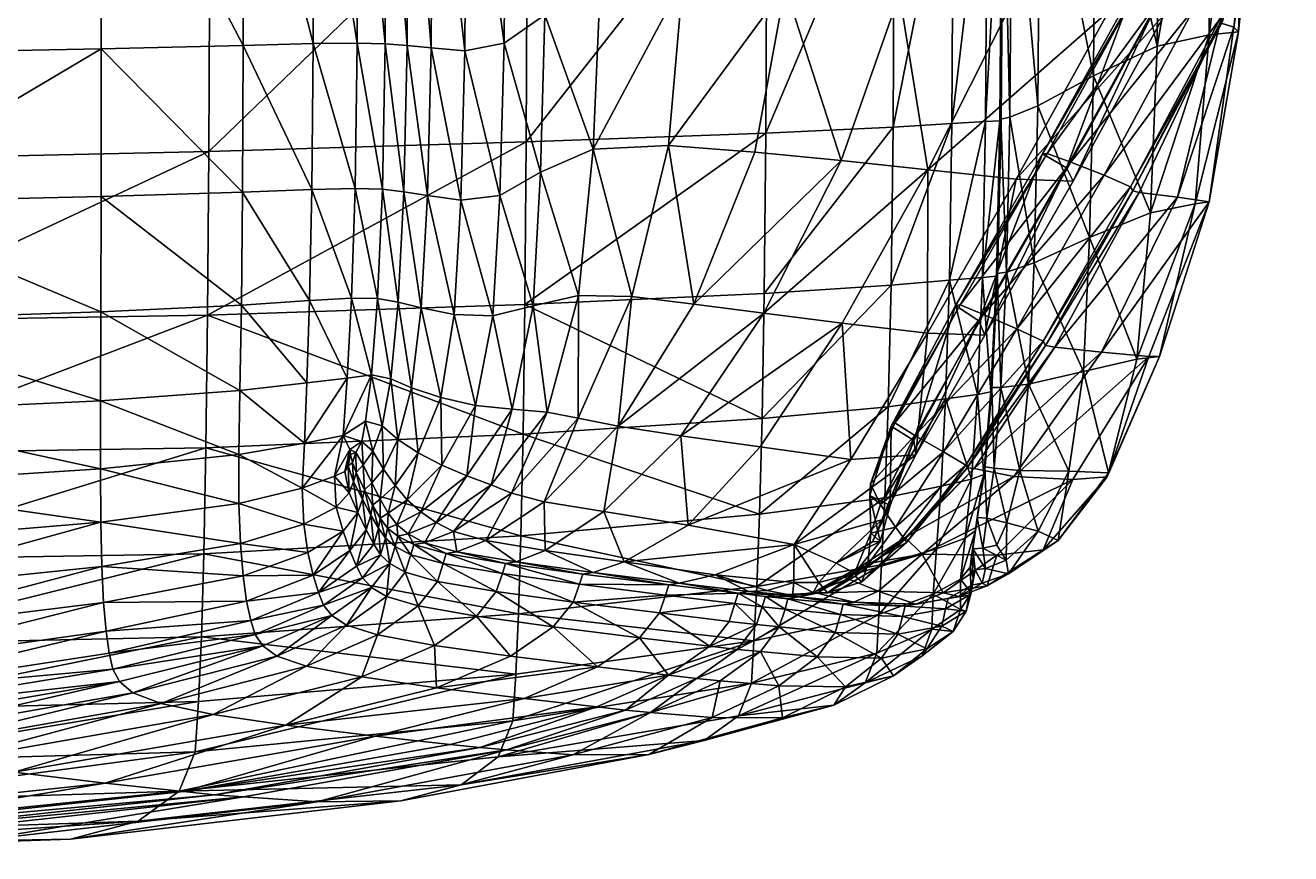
# Model space of a CAD drawing. Header units: centimetres. Extents: x -422 to 422, y -348 to 348.
# Drawn here: x 372.41 to 421.11, y -330 to -298.13 of the extents above; entities that cross this region are included whole.
import ezdxf

# ---------------------------------------------------------------- set-up
doc = ezdxf.new("R2010")
doc.units = ezdxf.units.CM
doc.layers.add('fabric', color=7, linetype='Continuous', true_color=0x911cb1)

msp = doc.modelspace()

# ---------------------------------------------------------------- meshes
at = {"layer": 'fabric', "color": 194, "true_color": 0x551cb1}
mesh = msp.add_polyface(dxfattribs=at)
corners = [(419.642, -265.718, 80.009), (419.504, -286.798, 80.025), (420.267, -286.653, 39.152), (420.717, -265.664, 39.151), (420.691, -286.529, 4.714), (418.1, -265.773, 113.776), (418.062, -286.908, 113.787), (416.099, -266.203, 137.483), (416.057, -287.357, 137.477), (417.973, -298.499, 113.761), (419.102, -298.384, 80.017), (415.969, -298.934, 137.416), (418.924, -298.202, 39.132), (418.4, -298.038, 4.673), (414.109, -297.579, -82.998), (416.844, -286.194, -82.953), (418.997, -286.27, -34.467), (416.282, -297.67, -34.512), (410.391, -297.248, -144.418), (412.797, -285.955, -144.38), (411.509, -268.572, 151.308), (411.464, -289.69, 151.264), (413.605, -288.522, 148.134), (413.649, -267.381, 148.16), (413.519, -300.077, 148.039), (411.38, -301.222, 151.143), (410.39, -290.146, 152.374), (421.113, -286.483, -9.746), (418.49, -297.978, -9.792), (418.414, -297.854, -13.345), (421.049, -286.4, -13.299), (418.639, -286.011, -16.793), (415.979, -297.271, -16.834), (417.612, -285.725, -15.253), (415.005, -296.838, -15.291), (415.165, -296.827, -15.213), (417.759, -285.717, -15.171), (418.689, -285.894, -15.457), (416.084, -297.095, -15.503), (417.39, -297.498, -15.064), (420.013, -286.163, -15.018)]
mesh.append_faces([[corners[k] for k in face] for face in [(0, 1, 2), (3, 2, 4), (5, 6, 1), (7, 8, 6), (9, 10, 1), (1, 6, 9), (6, 8, 11), (12, 13, 4), (4, 2, 12), (10, 12, 2), (2, 1, 10), (14, 15, 16), (16, 17, 14), (15, 14, 18), (18, 19, 15), (20, 21, 22), (23, 22, 8), (24, 22, 21), (11, 8, 22), (25, 21, 26), (27, 28, 29), (29, 30, 27), (28, 27, 4), (4, 13, 28), (31, 32, 17), (17, 16, 31), (32, 31, 33), (33, 34, 32), (35, 36, 37), (37, 38, 35), (36, 35, 34), (34, 33, 36), (39, 40, 30), (30, 29, 39), (40, 39, 38), (38, 37, 40)]], dxfattribs={"vtx2": -1, "color": 194})
mesh = msp.add_polyface(dxfattribs=at)
corners = [(391.773, -270.522, 161.719), (391.733, -291.143, 161.598), (400.961, -290.783, 159.769), (401, -269.985, 159.875), (405.869, -290.541, 158.308), (405.91, -269.618, 158.4), (408.136, -290.394, 156.907), (408.179, -269.387, 156.987), (409.438, -290.317, 155.262), (409.483, -269.258, 155.328), (410.001, -290.283, 153.809), (405.816, -302.046, 158.113), (400.914, -302.277, 159.55), (409.365, -301.834, 155.109), (409.921, -301.802, 153.672), (408.073, -301.905, 156.734), (391.69, -302.617, 161.345), (392.502, -266.794, -286.817), (392.484, -286.739, -286.831), (390.91, -287.872, -289.797), (397.796, -285.349, -269.182), (397.71, -296.423, -269.189), (394.532, -296.654, -280.738), (394.614, -285.624, -280.732), (402.069, -285.515, -244.967), (401.649, -296.646, -244.979), (392.406, -297.729, -286.836), (390.836, -298.822, -289.798), (406.057, -296.929, -200.9), (407.471, -285.722, -200.875), (410.391, -297.248, -144.418), (412.797, -285.955, -144.38), (410.047, -269.195, 153.865), (410.053, -290.261, 152.985), (410.099, -269.164, 153.037), (410.035, -290.225, 152.577), (409.97, -301.777, 152.853), (409.953, -301.738, 152.446), (410.435, -269.04, 152.425), (410.39, -290.146, 152.374), (411.464, -289.69, 151.264), (410.081, -269.125, 152.629), (410.307, -301.664, 152.244), (411.38, -301.222, 151.143)]
mesh.append_faces([[corners[k] for k in face] for face in [(0, 1, 2), (3, 2, 4), (5, 4, 6), (7, 6, 8), (9, 8, 10), (6, 4, 11), (4, 2, 12), (13, 14, 10), (10, 8, 13), (15, 13, 8), (8, 6, 15), (2, 1, 16), (17, 18, 19), (20, 21, 22), (22, 23, 20), (21, 20, 24), (24, 25, 21), (26, 27, 19), (19, 18, 26), (22, 26, 18), (18, 23, 22), (28, 25, 24), (24, 29, 28), (30, 28, 29), (29, 31, 30), (32, 10, 33), (34, 33, 35), (36, 33, 10), (10, 14, 36), (33, 36, 37), (37, 35, 33), (38, 39, 40), (41, 35, 39), (39, 42, 43), (42, 39, 35), (35, 37, 42)]], dxfattribs={"vtx2": -1, "color": 194})
mesh = msp.add_polyface(dxfattribs=at)
corners = [(386.293, -268.398, -295.154), (386.296, -288.077, -295.165), (385.204, -288.079, -295.712), (385.195, -268.461, -295.701), (383.497, -288.124, -296.136), (383.482, -268.581, -296.127), (380.791, -288.226, -296.471), (379.559, -271.325, 163.264), (379.517, -291.616, 163.13), (391.733, -291.143, 161.598), (379.473, -302.983, 162.85), (391.69, -302.617, 161.345), (385.177, -298.812, -295.678), (386.256, -298.837, -295.138), (386.152, -304.438, -295.063), (385.101, -304.409, -295.591), (383.485, -298.832, -296.098), (383.438, -304.449, -296.001), (380.793, -298.905, -296.428), (380.773, -304.554, -296.321), (387.16, -268.363, -294.454), (387.158, -288.101, -294.467), (388.097, -268.35, -293.436), (388.09, -288.145, -293.449), (389.403, -268.355, -291.934), (389.393, -288.205, -291.948), (390.924, -267.972, -289.782), (390.91, -287.872, -289.797), (389.325, -299.106, -291.943), (390.836, -298.822, -289.798), (390.675, -304.681, -289.789), (388.029, -298.994, -293.437), (389.173, -304.856, -291.92), (387.106, -298.901, -294.446), (387.889, -304.683, -293.397), (386.982, -304.536, -294.388), (392.239, -303.783, -286.834)]
mesh.append_faces([[corners[k] for k in face] for face in [(0, 1, 2), (3, 2, 4), (5, 4, 6), (7, 8, 9), (10, 11, 9), (9, 8, 10), (12, 13, 14), (14, 15, 12), (16, 12, 15), (15, 17, 16), (12, 16, 4), (4, 2, 12), (13, 12, 2), (2, 1, 13), (18, 16, 17), (17, 19, 18), (16, 18, 6), (6, 4, 16), (20, 21, 1), (22, 23, 21), (24, 25, 23), (26, 27, 25), (28, 29, 30), (31, 28, 32), (28, 31, 23), (23, 25, 28), (29, 28, 25), (25, 27, 29), (33, 31, 34), (13, 33, 35), (35, 14, 13), (33, 13, 1), (1, 21, 33), (31, 33, 21), (21, 23, 31), (36, 30, 29)]], dxfattribs={"vtx2": -1, "color": 194})
mesh = msp.add_polyface(dxfattribs=at)
corners = [(353.23, -273.615, 163.422), (353.181, -292.69, 163.288), (365.641, -292.195, 163.703), (365.686, -272.493, 163.841), (379.517, -291.616, 163.13), (380.773, -268.793, -296.463), (380.791, -288.226, -296.471), (375.32, -288.403, -296.748), (375.298, -269.127, -296.741), (365.314, -288.67, -296.997), (365.292, -269.616, -296.994), (351.89, -289.063, -297.198), (365.473, -314.606, 162.048), (379.358, -314.392, 161.526), (379.422, -309.288, 162.343), (365.541, -309.518, 162.891), (353.075, -309.526, 162.503), (353.005, -314.488, 161.687), (365.595, -303.292, 163.414), (353.132, -303.46, 163.009), (379.473, -302.983, 162.85), (380.725, -308.898, -296.136), (375.321, -309.16, -296.376), (375.333, -304.722, -296.58), (380.773, -304.554, -296.321), (380.671, -312.181, -295.859), (375.306, -312.576, -296.076), (351.924, -305.181, -296.988), (365.344, -304.951, -296.807), (365.352, -309.485, -296.579), (365.36, -313.044, -296.25), (351.94, -309.767, -296.74), (365.331, -299.23, -296.941), (375.332, -299.035, -296.699), (351.908, -299.471, -297.135), (380.793, -298.905, -296.428)]
mesh.append_faces([[corners[k] for k in face] for face in [(0, 1, 2), (3, 2, 4), (5, 6, 7), (8, 7, 9), (10, 9, 11), (12, 13, 14), (14, 15, 12), (15, 16, 17), (18, 19, 16), (16, 15, 18), (20, 18, 15), (15, 14, 20), (18, 20, 4), (4, 2, 18), (19, 18, 2), (2, 1, 19), (21, 22, 23), (23, 24, 21), (22, 21, 25), (25, 26, 22), (27, 28, 29), (22, 29, 28), (28, 23, 22), (29, 22, 26), (26, 30, 29), (31, 29, 30), (32, 9, 7), (7, 33, 32), (28, 32, 33), (33, 23, 28), (32, 28, 27), (9, 32, 34), (33, 35, 24), (24, 23, 33), (35, 33, 7), (7, 6, 35)]], dxfattribs={"vtx2": -1, "color": 194})
mesh = msp.add_polyface(dxfattribs=at)
corners = [(417.973, -298.499, 113.761), (415.969, -298.934, 137.416), (415.718, -305.339, 137.284), (417.439, -305.001, 113.691), (419.102, -298.384, 80.017), (417.973, -304.924, 79.985), (418.062, -286.908, 113.787), (418.924, -298.202, 39.132), (416.756, -304.741, 39.086), (418.4, -298.038, 4.673), (415.28, -304.563, 4.597), (410.541, -304.054, -83.073), (414.109, -297.579, -82.998), (416.282, -297.67, -34.512), (412.735, -304.132, -34.593), (411.464, -289.69, 151.264), (411.38, -301.222, 151.143), (413.519, -300.077, 148.039), (413.371, -306.3, 147.846), (411.241, -307.269, 150.906), (413.605, -288.522, 148.134), (418.49, -297.978, -9.792), (415.038, -304.498, -9.877), (414.949, -304.343, -13.428), (418.414, -297.854, -13.345), (415.979, -297.271, -16.834), (412.485, -303.616, -16.913), (415.005, -296.838, -15.291), (411.561, -303.07, -15.368), (409.11, -309.497, -17.046), (411.733, -303.056, -15.293), (415.165, -296.827, -15.213), (416.084, -297.095, -15.503), (412.644, -303.392, -15.588), (413.934, -303.898, -15.149), (417.39, -297.498, -15.064), (409.29, -309.255, -15.722)]
mesh.append_faces([[corners[k] for k in face] for face in [(0, 1, 2), (2, 3, 0), (4, 0, 3), (3, 5, 4), (1, 0, 6), (7, 4, 5), (5, 8, 7), (9, 7, 8), (8, 10, 9), (11, 12, 13), (13, 14, 11), (15, 16, 17), (18, 17, 16), (16, 19, 18), (17, 18, 2), (2, 1, 17), (20, 17, 1), (21, 22, 23), (23, 24, 21), (22, 21, 9), (9, 10, 22), (25, 26, 14), (14, 13, 25), (26, 25, 27), (27, 28, 26), (29, 26, 28), (30, 31, 32), (32, 33, 30), (31, 30, 28), (28, 27, 31), (34, 35, 24), (24, 23, 34), (35, 34, 33), (33, 32, 35), (36, 33, 34)]], dxfattribs={"vtx2": -1, "color": 194})
mesh = msp.add_polyface(dxfattribs=at)
corners = [(405.816, -302.046, 158.113), (400.914, -302.277, 159.55), (400.853, -308.443, 159.151), (408.073, -301.905, 156.734), (405.738, -308.133, 157.758), (408.136, -290.394, 156.907), (405.869, -290.541, 158.308), (409.365, -301.834, 155.109), (407.975, -307.934, 156.415), (409.921, -301.802, 153.672), (409.245, -307.831, 154.827), (391.69, -302.617, 161.345), (391.637, -308.878, 160.888), (400.961, -290.783, 159.769), (397.71, -296.423, -269.189), (397.164, -302.751, -269.193), (394.268, -302.896, -280.741), (394.532, -296.654, -280.738), (401.649, -296.646, -244.979), (400.491, -303.009, -244.991), (392.406, -297.729, -286.836), (392.239, -303.783, -286.834), (390.836, -298.822, -289.798), (393.699, -308.529, -280.742), (395.758, -308.57, -269.197), (398.137, -308.858, -245.007), (406.057, -296.929, -200.9), (410.391, -297.248, -144.418), (407.15, -303.686, -144.479), (403.81, -303.329, -200.935), (414.109, -297.579, -82.998), (410.541, -304.054, -83.073), (400.84, -309.205, -200.989), (409.831, -307.728, 152.608), (409.97, -301.777, 152.853), (409.815, -307.679, 152.201), (409.953, -301.738, 152.446), (410.307, -301.664, 152.244), (410.171, -307.627, 151.996), (411.241, -307.269, 150.906), (411.38, -301.222, 151.143), (408.385, -308.89, -15.425), (411.733, -303.056, -15.293), (412.644, -303.392, -15.588), (408.208, -308.905, -15.498), (411.561, -303.07, -15.368)]
mesh.append_faces([[corners[k] for k in face] for face in [(0, 1, 2), (3, 0, 4), (0, 3, 5), (1, 0, 6), (7, 3, 8), (9, 7, 10), (1, 11, 12), (11, 1, 13), (14, 15, 16), (16, 17, 14), (15, 14, 18), (18, 19, 15), (20, 17, 16), (16, 21, 20), (22, 20, 21), (21, 16, 23), (16, 15, 24), (15, 19, 25), (26, 27, 28), (28, 29, 26), (18, 26, 29), (29, 19, 18), (30, 31, 28), (28, 27, 30), (32, 29, 28), (25, 19, 29), (33, 34, 9), (34, 33, 35), (35, 36, 34), (37, 38, 39), (39, 40, 37), (38, 37, 36), (36, 35, 38), (41, 42, 43), (44, 45, 42)]], dxfattribs={"vtx2": -1, "color": 194})
mesh = msp.add_polyface(dxfattribs=at)
corners = [(391.567, -313.865, 160.15), (391.637, -308.878, 160.888), (379.422, -309.288, 162.343), (391.69, -302.617, 161.345), (379.473, -302.983, 162.85), (383.345, -308.715, -295.833), (380.725, -308.898, -296.136), (380.773, -304.554, -296.321), (383.438, -304.449, -296.001), (383.238, -311.884, -295.579), (380.671, -312.181, -295.859), (384.96, -308.624, -295.44), (385.101, -304.409, -295.591), (385.967, -308.64, -294.933), (386.152, -304.438, -295.063), (385.739, -311.572, -294.769), (384.794, -311.709, -295.213), (390.675, -304.681, -289.789), (389.173, -304.856, -291.92), (389.325, -299.106, -291.943), (387.889, -304.683, -293.397), (388.029, -298.994, -293.437), (386.982, -304.536, -294.388), (387.106, -298.901, -294.446), (391.954, -308.921, -286.829), (390.399, -309.308, -289.769), (391.145, -312.895, -286.822), (386.763, -308.777, -294.286), (387.644, -308.994, -293.325), (387.272, -312.073, -293.246), (386.474, -311.738, -294.169), (388.909, -309.252, -291.877), (389.742, -312.752, -289.748), (388.406, -312.445, -291.83)]
mesh.append_faces([[corners[k] for k in face] for face in [(0, 1, 2), (3, 4, 2), (2, 1, 3), (5, 6, 7), (7, 8, 5), (6, 5, 9), (9, 10, 6), (11, 5, 8), (8, 12, 11), (13, 11, 12), (12, 14, 13), (11, 13, 15), (15, 16, 11), (5, 11, 16), (16, 9, 5), (17, 18, 19), (18, 20, 21), (20, 22, 23), (24, 25, 17), (25, 24, 26), (27, 13, 14), (14, 22, 27), (28, 27, 22), (22, 20, 28), (27, 28, 29), (29, 30, 27), (13, 27, 30), (30, 15, 13), (31, 28, 20), (20, 18, 31), (25, 31, 18), (18, 17, 25), (31, 25, 32), (28, 31, 33), (33, 29, 28)]], dxfattribs={"vtx2": -1, "color": 194})
mesh = msp.add_polyface(dxfattribs=at)
corners = [(409.06, -312.332, 154.371), (409.245, -307.831, 154.827), (407.975, -307.934, 156.415), (407.827, -312.497, 155.899), (408.831, -315.592, 153.573), (407.654, -315.856, 154.973), (405.625, -312.803, 157.184), (405.738, -308.133, 157.758), (405.496, -316.306, 156.161), (400.853, -308.443, 159.151), (405.816, -302.046, 158.113), (408.073, -301.905, 156.734), (407.128, -309.979, -83.193), (403.844, -309.587, -144.573), (407.15, -303.686, -144.479), (410.541, -304.054, -83.073), (409.336, -310.057, -34.725), (406.683, -314.661, -33.566), (404.18, -314.834, -78.031), (406.601, -314.099, -17.315), (405.702, -316.609, -17.803), (405.373, -317.16, -29.773), (405.731, -313.553, -15.835), (404.916, -316.222, -16.532), (409.11, -309.497, -17.046), (408.208, -308.905, -15.498), (404.939, -315.772, -16.143), (405.87, -313.43, -15.683), (406.643, -313.906, -15.965), (405.324, -316.57, -16.379), (408.385, -308.89, -15.425), (409.29, -309.255, -15.722), (402.004, -318.102, -62.26), (405.904, -317.443, -15.86), (407.746, -314.539, -15.508), (408.609, -315.048, -13.841), (410.571, -309.802, -15.284)]
mesh.append_faces([[corners[k] for k in face] for face in [(0, 1, 2), (2, 3, 0), (4, 0, 3), (3, 5, 4), (6, 3, 2), (2, 7, 6), (3, 6, 8), (8, 5, 3), (9, 7, 10), (7, 2, 11), (12, 13, 14), (14, 15, 12), (12, 16, 17), (17, 18, 12), (13, 12, 18), (19, 20, 21), (21, 17, 19), (20, 19, 22), (22, 23, 20), (24, 19, 17), (17, 16, 24), (19, 24, 25), (25, 22, 19), (26, 27, 28), (28, 29, 26), (26, 23, 22), (22, 27, 26), (27, 30, 31), (31, 28, 27), (30, 27, 22), (22, 25, 30), (32, 18, 17), (33, 34, 35), (29, 28, 34), (36, 34, 28), (28, 31, 36)]], dxfattribs={"vtx2": -1, "color": 194})
mesh = msp.add_polyface(dxfattribs=at)
corners = [(409.574, -312.235, 153.007), (409.785, -307.778, 153.417), (409.245, -307.831, 154.827), (407.975, -307.934, 156.415), (409.365, -301.834, 155.109), (409.921, -301.802, 153.672), (416.756, -304.741, 39.086), (413.831, -310.703, 39.009), (412.029, -310.517, 4.475), (415.28, -304.563, 4.597), (417.973, -304.924, 79.985), (415.651, -310.868, 79.928), (416.064, -310.87, 113.572), (417.439, -305.001, 113.691), (415.188, -310.976, 137.063), (415.718, -305.339, 137.284), (409.336, -310.057, -34.725), (407.128, -309.979, -83.193), (410.541, -304.054, -83.073), (412.735, -304.132, -34.593), (413.139, -311.449, 147.525), (413.371, -306.3, 147.846), (411.241, -307.269, 150.906), (411.027, -311.932, 150.515), (409.615, -312.134, 152.215), (409.831, -307.728, 152.608), (409.604, -312.067, 151.806), (409.815, -307.679, 152.201), (410.171, -307.627, 151.996), (409.962, -312.069, 151.591), (415.038, -304.498, -9.877), (411.673, -310.449, -10.013), (411.581, -310.282, -13.564), (414.949, -304.343, -13.428), (412.485, -303.616, -16.913), (409.11, -309.497, -17.046), (411.561, -303.07, -15.368), (408.208, -308.905, -15.498), (412.644, -303.392, -15.588), (409.29, -309.255, -15.722), (408.385, -308.89, -15.425), (411.733, -303.056, -15.293), (410.571, -309.802, -15.284), (413.934, -303.898, -15.149)]
mesh.append_faces([[corners[k] for k in face] for face in [(0, 1, 2), (3, 2, 4), (2, 1, 5), (6, 7, 8), (8, 9, 6), (7, 6, 10), (10, 11, 7), (12, 11, 10), (10, 13, 12), (14, 12, 13), (13, 15, 14), (16, 17, 18), (18, 19, 16), (20, 21, 22), (22, 23, 20), (21, 20, 14), (14, 15, 21), (24, 25, 1), (26, 27, 25), (5, 1, 25), (28, 29, 23), (23, 22, 28), (29, 28, 27), (27, 26, 29), (30, 31, 32), (32, 33, 30), (31, 30, 9), (9, 8, 31), (34, 35, 16), (16, 19, 34), (36, 37, 35), (38, 39, 40), (41, 40, 37), (42, 43, 33), (33, 32, 42), (43, 42, 39)]], dxfattribs={"vtx2": -1, "color": 194})
mesh = msp.add_polyface(dxfattribs=at)
corners = [(400.668, -316.942, 157.387), (400.768, -313.257, 158.507), (391.567, -313.865, 160.15), (391.637, -308.878, 160.888), (400.853, -308.443, 159.151), (405.625, -312.803, 157.184), (405.738, -308.133, 157.758), (405.496, -316.306, 156.161), (400.914, -302.277, 159.55), (391.126, -316.13, -269.205), (390.334, -315.807, -280.745), (392.497, -313.013, -280.743), (393.682, -313.242, -269.201), (392.376, -316.463, -245.056), (395.221, -313.555, -245.029), (391.145, -312.895, -286.822), (390.675, -304.681, -289.789), (392.239, -303.783, -286.834), (391.954, -308.921, -286.829), (393.699, -308.529, -280.742), (395.758, -308.57, -269.197), (394.268, -302.896, -280.741), (398.137, -308.858, -245.007), (397.164, -302.751, -269.193), (404.18, -314.834, -78.031), (400.694, -314.346, -143.374), (403.844, -309.587, -144.573), (394.678, -316.842, -201.161), (397.633, -313.921, -201.063), (397.923, -317.358, -139.551), (407.15, -303.686, -144.479), (400.84, -309.205, -200.989), (403.81, -303.329, -200.935)]
mesh.append_faces([[corners[k] for k in face] for face in [(0, 1, 2), (3, 2, 1), (1, 4, 3), (1, 5, 6), (6, 4, 1), (5, 1, 0), (0, 7, 5), (3, 4, 8), (9, 10, 11), (11, 12, 9), (13, 9, 12), (12, 14, 13), (15, 11, 10), (16, 17, 18), (19, 18, 17), (18, 19, 11), (11, 15, 18), (20, 19, 21), (22, 20, 23), (20, 22, 14), (14, 12, 20), (19, 20, 12), (12, 11, 19), (24, 25, 26), (27, 13, 14), (14, 28, 27), (29, 27, 28), (28, 25, 29), (30, 26, 31), (28, 31, 26), (26, 25, 28), (31, 28, 14), (14, 22, 31), (32, 31, 22), (29, 25, 24)]], dxfattribs={"vtx2": -1, "color": 194})
mesh = msp.add_polyface(dxfattribs=at)
corners = [(409.06, -312.332, 154.371), (408.831, -315.592, 153.573), (409.301, -315.416, 152.318), (409.574, -312.235, 153.007), (409.245, -307.831, 154.827), (413.831, -310.703, 39.009), (410.455, -315.485, 36.186), (408.932, -315.183, 3.27), (412.029, -310.517, 4.475), (415.651, -310.868, 79.928), (412.729, -315.604, 79.176), (416.064, -310.87, 113.572), (415.188, -310.976, 137.063), (414.096, -315.347, 136.802), (414.047, -315.505, 113.44), (412.567, -315.289, 147.088), (413.139, -311.449, 147.525), (411.027, -311.932, 150.515), (410.691, -315.254, 149.929), (409.023, -317.265, 150.562), (409.339, -315.234, 151.569), (409.048, -317.072, 150.186), (409.341, -315.124, 151.167), (409.785, -307.778, 153.417), (409.615, -312.134, 152.215), (409.604, -312.067, 151.806), (409.831, -307.728, 152.608), (409.962, -312.069, 151.591), (409.704, -315.164, 150.954), (410.186, -317.275, 149.11), (409.419, -317.089, 150.013), (411.673, -310.449, -10.013), (408.66, -315.15, -10.494), (408.609, -315.048, -13.841), (411.581, -310.282, -13.564), (407.746, -314.539, -15.508), (410.571, -309.802, -15.284)]
mesh.append_faces([[corners[k] for k in face] for face in [(0, 1, 2), (2, 3, 0), (4, 0, 3), (5, 6, 7), (7, 8, 5), (6, 5, 9), (9, 10, 6), (11, 12, 13), (13, 14, 11), (9, 11, 14), (14, 10, 9), (15, 16, 17), (17, 18, 15), (16, 15, 13), (13, 12, 16), (19, 20, 2), (21, 22, 20), (23, 3, 24), (20, 24, 3), (3, 2, 20), (24, 20, 22), (22, 25, 24), (26, 24, 25), (27, 28, 18), (18, 17, 27), (28, 27, 25), (25, 22, 28), (29, 18, 28), (30, 28, 22), (31, 32, 33), (33, 34, 31), (32, 31, 8), (8, 7, 32), (35, 36, 34), (34, 33, 35)]], dxfattribs={"vtx2": -1, "color": 194})
mesh = msp.add_polyface(dxfattribs=at)
corners = [(391.484, -317.768, 158.903), (391.567, -313.865, 160.15), (379.358, -314.392, 161.526), (389.406, -315.458, -286.818), (390.334, -315.807, -280.745), (388.216, -317.255, -280.732), (388.44, -315.057, -289.733), (387.63, -316.854, -286.794), (387.112, -316.385, -289.692), (389.742, -312.752, -289.748), (391.145, -312.895, -286.822), (390.399, -309.308, -289.769), (387.534, -314.582, -291.797), (386.639, -315.83, -291.731), (386.749, -314.063, -293.184), (386.2, -315.203, -293.083), (387.272, -312.073, -293.246), (388.406, -312.445, -291.83), (386.142, -313.535, -294.066), (385.784, -314.517, -293.916), (385.508, -313.363, -294.589), (385.361, -314.143, -294.368), (385.739, -311.572, -294.769), (386.474, -311.738, -294.169), (388.909, -309.252, -291.877), (386.063, -316.356, -291.59), (385.75, -315.729, -292.887), (386.378, -316.896, -289.594), (385.766, -316.592, -291.501), (385.457, -315.999, -292.766), (385.418, -315.035, -293.658), (385.138, -315.342, -293.503)]
mesh.append_faces([[corners[k] for k in face] for face in [(0, 1, 2), (3, 4, 5), (6, 3, 7), (7, 8, 6), (3, 6, 9), (9, 10, 3), (4, 3, 10), (10, 9, 11), (12, 6, 8), (8, 13, 12), (14, 12, 13), (13, 15, 14), (12, 14, 16), (16, 17, 12), (6, 12, 17), (17, 9, 6), (18, 14, 15), (15, 19, 18), (20, 18, 19), (19, 21, 20), (18, 20, 22), (22, 23, 18), (14, 18, 23), (23, 16, 14), (9, 17, 24), (25, 26, 15), (15, 13, 25), (27, 25, 13), (13, 8, 27), (26, 25, 28), (28, 29, 26), (21, 19, 30), (26, 30, 19), (19, 15, 26), (30, 26, 29), (29, 31, 30)]], dxfattribs={"vtx2": -1, "color": 194})
mesh = msp.add_polyface(dxfattribs=at)
corners = [(375.632, -322.283, -289.945), (381.084, -321.028, -289.846), (381.251, -321.574, -286.907), (365.421, -319.985, -294.603), (365.39, -318.083, -295.268), (375.312, -317.243, -295.139), (375.353, -318.947, -294.479), (365.467, -321.564, -293.637), (375.422, -320.335, -293.511), (352.047, -322.564, -293.755), (352.016, -320.824, -294.711), (365.532, -322.839, -292.19), (375.515, -321.437, -292.058), (380.686, -318.069, -294.334), (380.63, -316.524, -294.973), (380.789, -319.31, -293.384), (380.926, -320.285, -291.946), (365.29, -321.95, 158.492), (379.185, -321.657, 158.051), (379.279, -318.461, 160.172), (365.39, -318.702, 160.658), (352.812, -321.657, 158.212), (353.005, -314.488, 161.687), (365.473, -314.606, 162.048), (365.541, -309.518, 162.891), (352.918, -318.485, 160.333), (379.358, -314.392, 161.526), (375.3, -315.195, -295.667), (380.632, -314.642, -295.477), (375.306, -312.576, -296.076), (380.671, -312.181, -295.859), (365.372, -315.84, -295.815), (351.974, -316.359, -295.933), (351.957, -313.427, -296.388), (365.36, -313.044, -296.25)]
mesh.append_faces([[corners[k] for k in face] for face in [(0, 1, 2), (3, 4, 5), (5, 6, 3), (7, 3, 6), (6, 8, 7), (3, 7, 9), (4, 3, 10), (11, 7, 8), (8, 12, 11), (13, 6, 5), (5, 14, 13), (6, 13, 15), (15, 8, 6), (12, 16, 1), (1, 0, 12), (16, 12, 8), (8, 15, 16), (17, 18, 19), (19, 20, 17), (21, 17, 20), (22, 23, 24), (23, 22, 25), (25, 20, 23), (26, 23, 20), (20, 19, 26), (27, 28, 14), (14, 5, 27), (28, 27, 29), (29, 30, 28), (31, 27, 5), (5, 4, 31), (32, 31, 4), (33, 34, 31), (27, 31, 34), (34, 29, 27)]], dxfattribs={"vtx2": -1, "color": 194})
mesh = msp.add_polyface(dxfattribs=at)
corners = [(383.059, -315.934, -294.787), (384.312, -315.479, -294.598), (384.375, -316.667, -294.079), (384.868, -316.122, -293.925), (384.701, -315.301, -294.375), (379.422, -309.288, 162.343), (379.358, -314.392, 161.526), (391.567, -313.865, 160.15), (384.642, -313.916, -294.896), (385.508, -313.363, -294.589), (385.361, -314.143, -294.368), (384.903, -314.452, -294.576), (383.151, -314.208, -295.225), (384.794, -311.709, -295.213), (383.238, -311.884, -295.579), (385.739, -311.572, -294.769), (380.632, -314.642, -295.477), (380.63, -316.524, -294.973), (380.671, -312.181, -295.859), (385.039, -315.692, -293.663), (385.38, -316.367, -292.891), (385.21, -316.881, -293.091), (384.836, -315.074, -294.076), (385.001, -314.954, -293.887), (385.138, -315.342, -293.503), (385.457, -315.999, -292.766), (384.929, -314.639, -294.298), (385.125, -314.572, -294.072), (385.418, -315.035, -293.658)]
mesh.append_faces([[corners[k] for k in face] for face in [(0, 1, 2), (3, 2, 1), (1, 4, 3), (5, 6, 7), (8, 9, 10), (10, 11, 8), (1, 8, 11), (11, 4, 1), (8, 1, 0), (0, 12, 8), (13, 8, 12), (12, 14, 13), (8, 13, 15), (15, 9, 8), (16, 12, 0), (0, 17, 16), (12, 16, 18), (18, 14, 12), (19, 20, 21), (21, 3, 19), (22, 19, 3), (3, 4, 22), (19, 22, 23), (23, 24, 19), (20, 19, 24), (24, 25, 20), (26, 22, 4), (4, 11, 26), (27, 26, 11), (11, 10, 27), (26, 27, 23), (23, 22, 26), (28, 27, 10), (27, 28, 24), (24, 23, 27)]], dxfattribs={"vtx2": -1, "color": 194})
mesh = msp.add_polyface(dxfattribs=at)
corners = [(390.534, -319.915, -201.393), (393.496, -320.323, -145.282), (392.721, -321.275, -145.522), (400.455, -321.814, 152.799), (400.561, -319.72, 155.562), (391.388, -320.779, 156.916), (391.484, -317.768, 158.903), (400.668, -316.942, 157.387), (391.567, -313.865, 160.15), (394.678, -316.842, -201.161), (397.923, -317.358, -139.551), (395.459, -318.771, -143.68), (392.418, -318.335, -201.241), (392.376, -316.463, -245.056), (390.132, -317.949, -245.074), (390.772, -319.228, -201.312), (393.741, -319.637, -145.146), (390.893, -318.836, -201.272), (393.863, -319.246, -145.082), (397.58, -319.593, -83.747), (394.271, -319.179, -145.058), (398.962, -319.267, -78.371), (400.25, -319.911, -34.74), (399.842, -319.982, -34.778), (397.172, -319.661, -83.78), (391.299, -318.769, -201.263), (397.052, -320.054, -83.861), (399.724, -320.376, -34.868), (396.813, -320.74, -84.032), (399.494, -321.063, -35.059), (402.004, -318.102, -62.26)]
mesh.append_faces([[corners[k] for k in face] for face in [(0, 1, 2), (3, 4, 5), (6, 5, 4), (4, 7, 6), (8, 6, 7), (9, 10, 11), (11, 12, 9), (13, 9, 12), (12, 14, 13), (15, 16, 1), (1, 0, 15), (16, 15, 17), (17, 18, 16), (19, 20, 11), (11, 21, 19), (22, 19, 21), (19, 22, 23), (23, 24, 19), (20, 19, 24), (24, 18, 20), (14, 12, 25), (20, 25, 12), (12, 11, 20), (25, 20, 18), (18, 17, 25), (26, 24, 23), (23, 27, 26), (28, 26, 27), (27, 29, 28), (26, 28, 1), (1, 16, 26), (24, 26, 16), (16, 18, 24), (30, 21, 11), (11, 10, 30)]], dxfattribs={"vtx2": -1, "color": 194})
mesh = msp.add_polyface(dxfattribs=at)
corners = [(386.081, -318.498, -286.8), (385.391, -319.389, -286.831), (385.16, -318.941, -289.746), (385.823, -318.087, -289.699), (386.439, -318.839, -280.737), (383.126, -317.319, -294.192), (380.686, -318.069, -294.334), (380.63, -316.524, -294.973), (383.059, -315.934, -294.787), (383.288, -318.418, -293.273), (380.789, -319.31, -293.384), (384.375, -316.667, -294.079), (384.868, -316.122, -293.925), (385.21, -316.881, -293.091), (384.637, -317.587, -293.197), (384.903, -318.342, -291.81), (385.53, -317.542, -291.739), (383.482, -319.286, -291.861), (379.358, -314.392, 161.526), (379.279, -318.461, 160.172), (391.484, -317.768, 158.903), (386.274, -317.86, -286.73), (386.003, -317.481, -289.597), (386.065, -317.093, -289.532), (386.355, -317.472, -286.684), (385.703, -316.973, -291.593), (385.38, -316.367, -292.891), (385.457, -315.999, -292.766), (385.766, -316.592, -291.501), (386.378, -316.896, -289.594), (386.063, -316.356, -291.59)]
mesh.append_faces([[corners[k] for k in face] for face in [(0, 1, 2), (2, 3, 0), (1, 0, 4), (5, 6, 7), (7, 8, 5), (6, 5, 9), (9, 10, 6), (11, 5, 8), (11, 12, 13), (13, 14, 11), (5, 11, 14), (14, 9, 5), (15, 14, 13), (13, 16, 15), (2, 15, 16), (16, 3, 2), (14, 15, 17), (17, 9, 14), (18, 19, 20), (4, 0, 21), (22, 21, 0), (0, 3, 22), (21, 22, 23), (23, 24, 21), (25, 22, 3), (3, 16, 25), (26, 25, 16), (16, 13, 26), (25, 26, 27), (27, 28, 25), (22, 25, 28), (28, 23, 22), (24, 23, 29), (30, 29, 23), (23, 28, 30)]], dxfattribs={"vtx2": -1, "color": 194})
mesh = msp.add_polyface(dxfattribs=at)
corners = [(407.479, -318.275, 153.425), (405.366, -318.889, 154.461), (405.254, -320.801, 151.854), (407.654, -315.856, 154.973), (405.496, -316.306, 156.161), (408.578, -317.867, 152.263), (407.347, -320.021, 151.009), (407.738, -319.972, 78.588), (405.232, -319.908, 34.152), (406.934, -318.483, 27.901), (403.922, -319.36, -2.314), (404.692, -318.862, -7.052), (406.276, -317.842, -0.055), (410.455, -315.485, 36.186), (406.267, -317.918, -11.61), (404.343, -319.329, -13.265), (404.607, -319.539, -15.356), (406.334, -318.016, -14.349), (408.66, -315.15, -10.494), (408.609, -315.048, -13.841), (408.932, -315.183, 3.27), (405.702, -316.609, -17.803), (405.31, -317.992, -18.148), (405.022, -317.998, -23.699), (405.373, -317.16, -29.773), (404.916, -316.222, -16.532), (404.956, -317.665, -16.994), (404.939, -315.772, -16.143), (405.324, -316.57, -16.379), (406.683, -314.661, -33.566), (402.004, -318.102, -62.26), (403.623, -318.825, -29.914), (404.319, -319.211, -17.99), (404.832, -318.878, -16.6), (403.279, -319.967, -17.128), (405.904, -317.443, -15.86), (407.746, -314.539, -15.508)]
mesh.append_faces([[corners[k] for k in face] for face in [(0, 1, 2), (1, 0, 3), (3, 4, 1), (5, 0, 6), (7, 8, 9), (10, 9, 8), (9, 10, 11), (11, 12, 9), (13, 9, 12), (14, 15, 16), (16, 17, 14), (18, 14, 17), (17, 19, 18), (20, 12, 14), (15, 14, 12), (12, 11, 15), (21, 22, 23), (23, 24, 21), (22, 21, 25), (25, 26, 22), (25, 27, 28), (28, 26, 25), (29, 24, 30), (24, 23, 31), (32, 22, 26), (26, 33, 32), (34, 32, 33), (33, 16, 34), (22, 32, 31), (31, 23, 22), (19, 17, 35), (33, 35, 17), (17, 16, 33), (35, 33, 26), (26, 28, 35), (36, 35, 28)]], dxfattribs={"vtx2": -1, "color": 194})
mesh = msp.add_polyface(dxfattribs=at)
corners = [(405.366, -318.889, 154.461), (400.561, -319.72, 155.562), (400.455, -321.814, 152.799), (405.496, -316.306, 156.161), (400.668, -316.942, 157.387), (405.232, -319.908, 34.152), (402.885, -319.977, -0.802), (403.922, -319.36, -2.314), (402.737, -319.959, -15.365), (401.937, -320.063, -15.418), (401.992, -319.565, -29.342), (400.962, -319.87, -33.385), (402.946, -319.573, -23.325), (403.279, -319.967, -17.128), (404.343, -319.329, -13.265), (404.607, -319.539, -15.356), (404.692, -318.862, -7.052), (400.776, -320.503, -15.578), (399.724, -320.376, -34.868), (399.842, -319.982, -34.778), (400.893, -320.108, -15.484), (404.295, -320.325, 36.234), (402.17, -320.123, -0.305), (403.889, -320.4, 36.214), (401.763, -320.196, -0.34), (398.962, -319.267, -78.371), (400.25, -319.911, -34.74), (401.301, -320.037, -15.445), (402.004, -318.102, -62.26), (403.623, -318.825, -29.914), (404.18, -314.834, -78.031), (397.923, -317.358, -139.551), (405.373, -317.16, -29.773), (404.319, -319.211, -17.99)]
mesh.append_faces([[corners[k] for k in face] for face in [(0, 1, 2), (1, 0, 3), (3, 4, 1), (5, 6, 7), (8, 7, 6), (6, 9, 8), (10, 8, 9), (9, 11, 10), (8, 10, 12), (12, 13, 8), (14, 8, 13), (13, 15, 14), (8, 14, 16), (16, 7, 8), (17, 18, 19), (19, 20, 17), (21, 22, 6), (22, 21, 23), (23, 24, 22), (25, 11, 26), (27, 20, 19), (19, 26, 27), (9, 27, 26), (26, 11, 9), (27, 9, 6), (6, 22, 27), (20, 27, 22), (22, 24, 20), (28, 29, 12), (12, 10, 28), (25, 28, 10), (10, 11, 25), (30, 28, 31), (29, 28, 32), (33, 13, 12), (12, 29, 33)]], dxfattribs={"vtx2": -1, "color": 194})
mesh = msp.add_polyface(dxfattribs=at)
corners = [(391.388, -320.779, 156.916), (391.484, -317.768, 158.903), (379.279, -318.461, 160.172), (391.126, -316.13, -269.205), (392.376, -316.463, -245.056), (390.132, -317.949, -245.074), (388.89, -317.604, -269.198), (390.334, -315.807, -280.745), (388.216, -317.255, -280.732), (387.63, -316.854, -286.794), (389.406, -315.458, -286.818), (387.253, -318.499, -269.172), (388.494, -318.843, -245.08), (388.267, -319.528, -245.116), (386.646, -318.177, -280.689), (387.035, -319.176, -269.203), (386.439, -318.839, -280.737), (386.75, -317.791, -280.657), (387.366, -318.109, -269.152), (388.61, -318.451, -245.06), (390.772, -319.228, -201.312), (390.893, -318.836, -201.272), (386.274, -317.86, -286.73), (386.355, -317.472, -286.684), (387.774, -318.038, -269.171), (387.147, -317.7, -280.687), (389.016, -318.382, -245.067), (386.71, -317.331, -286.727), (386.378, -316.896, -289.594), (387.112, -316.385, -289.692), (391.299, -318.769, -201.263)]
mesh.append_faces([[corners[k] for k in face] for face in [(0, 1, 2), (3, 4, 5), (5, 6, 3), (7, 3, 6), (6, 8, 7), (8, 9, 10), (11, 12, 13), (14, 11, 15), (15, 16, 14), (11, 14, 17), (17, 18, 11), (12, 11, 18), (18, 19, 12), (20, 12, 19), (19, 21, 20), (22, 14, 16), (14, 22, 23), (23, 17, 14), (24, 25, 8), (8, 6, 24), (26, 24, 6), (6, 5, 26), (24, 26, 19), (19, 18, 24), (25, 24, 18), (18, 17, 25), (27, 28, 29), (29, 9, 27), (25, 27, 9), (9, 8, 25), (27, 25, 17), (17, 23, 27), (28, 27, 23), (30, 26, 5), (26, 30, 21), (21, 19, 26)]], dxfattribs={"vtx2": -1, "color": 194})
mesh = msp.add_polyface(dxfattribs=at)
corners = [(407.679, -321.246, 113.236), (408.622, -320.673, 136.458), (408.121, -321.458, 136.64), (408.401, -320.602, 146.937), (408.82, -319.968, 146.492), (408.402, -319.442, 150.149), (408.775, -318.981, 149.395), (407.347, -320.021, 151.009), (408.578, -317.867, 152.263), (408.985, -317.564, 151.225), (409.301, -315.416, 152.318), (408.831, -315.592, 153.573), (407.479, -318.275, 153.425), (407.654, -315.856, 154.973), (406.934, -318.483, 27.901), (409.797, -318.521, 77.06), (407.738, -319.972, 78.588), (406.276, -317.842, -0.055), (408.932, -315.183, 3.27), (410.455, -315.485, 36.186), (407.829, -320.581, 113.203), (408.74, -320.052, 136.318), (407.925, -320.183, 113.187), (408.828, -319.669, 136.24), (408.901, -319.43, 146.163), (408.824, -318.555, 148.868), (408.974, -319.085, 145.968), (408.876, -318.273, 148.556), (409.023, -317.265, 150.562), (409.048, -317.072, 150.186), (409.429, -319.698, 113.247), (408.334, -320.106, 113.201), (409.237, -319.598, 136.246), (406.267, -317.918, -11.61), (408.66, -315.15, -10.494)]
mesh.append_faces([[corners[k] for k in face] for face in [(0, 1, 2), (3, 2, 1), (1, 4, 3), (5, 3, 4), (4, 6, 5), (3, 5, 7), (7, 5, 8), (9, 8, 5), (5, 6, 9), (8, 9, 10), (10, 11, 8), (12, 8, 11), (11, 13, 12), (14, 15, 16), (17, 18, 19), (20, 21, 1), (1, 0, 20), (21, 20, 22), (22, 23, 21), (24, 25, 6), (6, 4, 24), (21, 24, 4), (4, 1, 21), (24, 21, 23), (23, 26, 24), (25, 24, 26), (26, 27, 25), (25, 28, 9), (9, 6, 25), (28, 25, 27), (27, 29, 28), (16, 30, 31), (31, 32, 23), (23, 22, 31), (33, 34, 18)]], dxfattribs={"vtx2": -1, "color": 194})
mesh = msp.add_polyface(dxfattribs=at)
corners = [(406.934, -318.483, 27.901), (410.455, -315.485, 36.186), (412.729, -315.604, 79.176), (409.797, -318.521, 77.06), (411.584, -318.306, 113.329), (414.047, -315.505, 113.44), (412.162, -317.956, 136.546), (414.096, -315.347, 136.802), (410.253, -319.23, 136.344), (409.429, -319.698, 113.247), (407.738, -319.972, 78.588), (411.398, -317.588, 146.547), (412.567, -315.289, 147.088), (410.691, -315.254, 149.929), (410.186, -317.275, 149.11), (410.157, -318.712, 146.095), (409.802, -318.135, 148.012), (409.301, -315.416, 152.318), (408.985, -317.564, 151.225), (409.023, -317.265, 150.562), (409.339, -315.234, 151.569), (409.048, -317.072, 150.186), (409.237, -319.598, 136.246), (408.334, -320.106, 113.201), (409.371, -319.029, 145.924), (409.258, -318.244, 148.443), (408.876, -318.273, 148.556), (408.974, -319.085, 145.968), (408.828, -319.669, 136.24), (409.419, -317.089, 150.013), (409.704, -315.164, 150.954), (409.341, -315.124, 151.167)]
mesh.append_faces([[corners[k] for k in face] for face in [(0, 1, 2), (2, 3, 0), (4, 3, 2), (2, 5, 4), (6, 4, 5), (5, 7, 6), (4, 6, 8), (8, 9, 4), (3, 4, 9), (9, 10, 3), (11, 12, 13), (13, 14, 11), (15, 11, 14), (14, 16, 15), (11, 15, 8), (8, 6, 11), (12, 11, 6), (6, 7, 12), (17, 18, 19), (20, 19, 21), (22, 23, 9), (9, 8, 22), (24, 22, 8), (8, 15, 24), (25, 24, 15), (15, 16, 25), (24, 25, 26), (26, 27, 24), (22, 24, 27), (27, 28, 22), (29, 25, 16), (16, 14, 29), (30, 29, 14), (31, 21, 29), (25, 29, 21), (21, 26, 25)]], dxfattribs={"vtx2": -1, "color": 194})
mesh = msp.add_polyface(dxfattribs=at)
corners = [(384.77, -321.213, -269.231), (384.206, -320.84, -280.776), (385.731, -319.756, -280.758), (382.085, -322.404, -269.262), (381.545, -322.006, -280.817), (383.235, -322.794, -245.36), (385.961, -321.588, -245.23), (385.359, -323.202, -202.225), (388.229, -323.619, -146.779), (382.438, -325.061, -148.014), (379.643, -324.643, -202.913), (385.877, -325.478, -87.518), (375.484, -327.287, -89.777), (388.763, -325.797, -38.948), (378.501, -327.606, -41.47), (383.636, -328.012, 32.274), (380.812, -327.816, -6.581), (390.926, -326.008, -4.232), (386.859, -327.972, 77.837), (374.144, -329.443, 77.009), (378.33, -327.592, 138.938), (376.749, -328.757, 113.876), (389.181, -327.352, 113.834), (391.282, -323.09, 153.96), (379.074, -324.145, 154.934), (378.948, -326.089, 150.594), (391.169, -324.893, 149.803), (383.887, -320.444, -286.856), (381.251, -321.574, -286.907), (381.084, -321.028, -289.846), (383.688, -319.951, -289.781), (385.391, -319.389, -286.831), (385.16, -318.941, -289.746), (384.903, -318.342, -291.81), (383.482, -319.286, -291.861), (380.926, -320.285, -291.946), (380.789, -319.31, -293.384), (383.288, -318.418, -293.273), (379.279, -318.461, 160.172), (379.185, -321.657, 158.051), (391.388, -320.779, 156.916), (389.899, -325.923, -19.825), (379.689, -327.732, -22.449)]
mesh.append_faces([[corners[k] for k in face] for face in [(0, 1, 2), (3, 4, 1), (1, 0, 3), (5, 3, 0), (0, 6, 5), (7, 8, 9), (9, 10, 7), (5, 7, 10), (7, 5, 6), (9, 11, 12), (11, 13, 14), (15, 16, 17), (15, 18, 19), (20, 21, 22), (18, 22, 21), (23, 24, 25), (26, 25, 20), (27, 28, 29), (29, 30, 27), (28, 27, 1), (1, 4, 28), (31, 27, 30), (30, 32, 31), (27, 31, 2), (2, 1, 27), (33, 32, 30), (30, 34, 33), (35, 34, 30), (30, 29, 35), (34, 35, 36), (36, 37, 34), (38, 39, 40), (39, 24, 23), (41, 42, 14), (17, 16, 42)]], dxfattribs={"vtx2": -1, "color": 194})
mesh = msp.add_polyface(dxfattribs=at)
corners = [(386.314, -320.109, -269.217), (385.731, -319.756, -280.758), (386.439, -318.839, -280.737), (387.035, -319.176, -269.203), (387.531, -320.471, -245.157), (388.267, -319.528, -245.116), (385.961, -321.588, -245.23), (384.77, -321.213, -269.231), (389.774, -320.864, -201.527), (390.534, -319.915, -201.393), (392.721, -321.275, -145.522), (391.077, -322.404, -145.982), (388.159, -321.989, -201.782), (385.359, -323.202, -202.225), (388.229, -323.619, -146.779), (389.899, -325.923, -19.825), (388.763, -325.797, -38.948), (394.409, -324.354, -37.189), (390.926, -326.008, -4.232), (393.486, -326.204, 33.748), (383.636, -328.012, 32.274), (386.859, -327.972, 77.837), (389.181, -327.352, 113.834), (396.411, -326.192, 78.308), (390.613, -326.282, 138.433), (378.33, -327.592, 138.938), (378.948, -326.089, 150.594), (391.169, -324.893, 149.803), (391.282, -323.09, 153.96), (385.391, -319.389, -286.831), (391.388, -320.779, 156.916), (379.185, -321.657, 158.051), (387.253, -318.499, -269.172), (388.494, -318.843, -245.08), (390.772, -319.228, -201.312), (378.501, -327.606, -41.47), (379.689, -327.732, -22.449), (385.877, -325.478, -87.518), (391.613, -324.035, -85.943), (382.438, -325.061, -148.014), (394.427, -322.819, -84.924)]
mesh.append_faces([[corners[k] for k in face] for face in [(0, 1, 2), (2, 3, 0), (4, 0, 3), (3, 5, 4), (0, 4, 6), (6, 7, 0), (1, 0, 7), (8, 4, 5), (5, 9, 8), (10, 8, 9), (8, 10, 11), (11, 12, 8), (4, 8, 12), (12, 6, 4), (6, 12, 13), (14, 13, 12), (12, 11, 14), (15, 16, 17), (18, 19, 20), (21, 20, 19), (22, 21, 23), (22, 24, 25), (26, 27, 28), (25, 24, 27), (2, 1, 29), (28, 30, 31), (5, 3, 32), (33, 34, 9), (9, 5, 33), (35, 16, 15), (36, 15, 18), (37, 38, 17), (17, 16, 37), (38, 37, 39), (39, 14, 38), (14, 11, 40)]], dxfattribs={"vtx2": -1, "color": 194})
mesh = msp.add_polyface(dxfattribs=at)
corners = [(403.578, -321.486, 36.04), (405.996, -321.56, 79.028), (405.361, -322.485, 78.961), (407.106, -322.123, 113.272), (407.679, -321.246, 113.236), (408.121, -321.458, 136.64), (406.928, -322.385, 136.905), (405.819, -323.157, 113.34), (403.978, -323.58, 78.838), (403.523, -324.293, 113.468), (404.734, -323.431, 137.294), (407.347, -320.021, 151.009), (407.3, -321.365, 147.482), (408.401, -320.602, 146.937), (405.177, -322.291, 148.11), (405.254, -320.801, 151.854), (407.479, -318.275, 153.425), (403.781, -320.798, 36.157), (406.174, -320.877, 79.067), (403.889, -320.4, 36.214), (406.275, -320.477, 79.087), (407.829, -320.581, 113.203), (407.925, -320.183, 113.187), (402.885, -319.977, -0.802), (405.232, -319.908, 34.152), (404.295, -320.325, 36.234), (406.68, -320.4, 79.095), (407.738, -319.972, 78.588), (408.334, -320.106, 113.201)]
mesh.append_faces([[corners[k] for k in face] for face in [(0, 1, 2), (3, 2, 1), (1, 4, 3), (5, 3, 4), (3, 5, 6), (6, 7, 3), (2, 3, 7), (7, 8, 2), (8, 7, 9), (10, 9, 7), (7, 6, 10), (11, 12, 13), (5, 13, 12), (12, 6, 5), (14, 12, 11), (11, 15, 14), (12, 14, 10), (10, 6, 12), (15, 11, 16), (17, 18, 1), (1, 0, 17), (18, 17, 19), (19, 20, 18), (18, 21, 4), (4, 1, 18), (21, 18, 20), (20, 22, 21), (23, 24, 25), (26, 25, 24), (24, 27, 26), (25, 26, 20), (20, 19, 25), (28, 26, 27), (26, 28, 22), (22, 20, 26)]], dxfattribs={"vtx2": -1, "color": 194})
mesh = msp.add_polyface(dxfattribs=at)
corners = [(402.891, -322.431, 35.836), (400.704, -322.227, -0.921), (401.428, -321.279, -0.604), (403.578, -321.486, 36.04), (405.361, -322.485, 78.961), (403.978, -323.58, 78.838), (401.414, -323.55, 35.449), (399.158, -323.351, -1.532), (398.845, -324.762, 34.78), (401.556, -324.772, 78.631), (403.523, -324.293, 113.468), (404.734, -323.431, 137.294), (399.856, -324.696, 137.804), (398.538, -325.651, 113.638), (400.358, -323.445, 148.869), (405.177, -322.291, 148.11), (405.254, -320.801, 151.854), (400.455, -321.814, 152.799), (405.366, -318.889, 154.461), (400.776, -320.503, -15.578), (401.649, -320.591, -0.425), (400.55, -321.19, -15.776), (399.724, -320.376, -34.868), (399.494, -321.063, -35.059), (400.893, -320.108, -15.484), (401.763, -320.196, -0.34), (403.781, -320.798, 36.157), (403.889, -320.4, 36.214), (399.812, -322.14, -16.129), (398.749, -322.013, -35.398), (398.24, -323.265, -16.811)]
mesh.append_faces([[corners[k] for k in face] for face in [(0, 1, 2), (2, 3, 0), (4, 0, 3), (0, 4, 5), (5, 6, 0), (1, 0, 6), (6, 7, 1), (7, 6, 8), (9, 8, 6), (6, 5, 9), (10, 11, 12), (12, 13, 10), (9, 10, 13), (10, 9, 5), (14, 15, 16), (16, 17, 14), (15, 14, 12), (12, 11, 15), (17, 16, 18), (19, 20, 2), (2, 21, 19), (22, 19, 21), (21, 23, 22), (20, 19, 24), (24, 25, 20), (20, 26, 3), (3, 2, 20), (26, 20, 25), (25, 27, 26), (21, 28, 29), (29, 23, 21), (28, 21, 2), (2, 1, 28), (30, 28, 1), (1, 7, 30)]], dxfattribs={"vtx2": -1, "color": 194})
mesh = msp.add_polyface(dxfattribs=at)
corners = [(396.049, -321.692, -84.337), (392.721, -321.275, -145.522), (393.496, -320.323, -145.282), (396.813, -320.74, -84.032), (398.749, -322.013, -35.398), (399.494, -321.063, -35.059), (397.163, -323.139, -36.053), (394.427, -322.819, -84.924), (391.077, -322.404, -145.982), (395.509, -324.48, -17.994), (396.47, -324.565, -2.592), (390.926, -326.008, -4.232), (389.899, -325.923, -19.825), (394.409, -324.354, -37.189), (398.24, -323.265, -16.811), (399.158, -323.351, -1.532), (393.486, -326.204, 33.748), (396.411, -326.192, 78.308), (386.859, -327.972, 77.837), (398.845, -324.762, 34.78), (401.556, -324.772, 78.631), (398.538, -325.651, 113.638), (389.181, -327.352, 113.834), (390.613, -326.282, 138.433), (399.856, -324.696, 137.804), (391.169, -324.893, 149.803), (400.358, -323.445, 148.869), (400.455, -321.814, 152.799), (391.282, -323.09, 153.96), (391.388, -320.779, 156.916), (399.812, -322.14, -16.129), (391.613, -324.035, -85.943), (388.229, -323.619, -146.779)]
mesh.append_faces([[corners[k] for k in face] for face in [(0, 1, 2), (2, 3, 0), (4, 0, 3), (3, 5, 4), (0, 4, 6), (6, 7, 0), (1, 0, 7), (7, 8, 1), (9, 10, 11), (11, 12, 9), (13, 9, 12), (9, 13, 6), (6, 14, 9), (10, 9, 14), (14, 15, 10), (16, 17, 18), (19, 20, 17), (17, 16, 19), (10, 19, 16), (16, 11, 10), (19, 10, 15), (17, 21, 22), (23, 22, 21), (21, 24, 23), (21, 17, 20), (25, 26, 27), (27, 28, 25), (26, 25, 23), (23, 24, 26), (29, 28, 27), (30, 14, 6), (6, 4, 30), (31, 7, 6), (6, 13, 31), (7, 31, 32)]], dxfattribs={"vtx2": -1, "color": 194})
mesh = msp.add_polyface(dxfattribs=at)
corners = [(344.755, -329.279, -98.771), (361.442, -328.781, -93.326), (364.666, -329.101, -45.433), (370.456, -329.505, 29.937), (355.106, -330.003, 26.32), (351.208, -329.808, -15.964), (367.211, -329.311, -10.278), (374.144, -329.443, 77.009), (359.509, -329.933, 75.612), (376.749, -328.757, 113.876), (362.537, -329.226, 113.587), (378.33, -327.592, 138.938), (364.33, -328.028, 139.079), (349.751, -328.758, 113.104), (369.28, -326.451, -203.902), (371.968, -326.87, -149.784), (357.803, -328.364, -152.56), (355.286, -327.945, -205.443), (367.432, -326.024, -245.866), (353.698, -327.509, -246.312), (366.435, -325.583, -269.409), (365.974, -325.099, -281.003), (376.039, -323.383, -280.889), (352.844, -327.041, -269.509), (352.451, -326.514, -281.126), (375.484, -327.287, -89.777), (351.753, -327.592, 138.868), (365.029, -326.487, 150.922), (378.948, -326.089, 150.594), (352.531, -326.089, 150.757), (365.17, -324.497, 155.323), (352.158, -325.095, -290.215), (365.62, -323.827, -290.079), (365.734, -324.547, -287.121), (375.771, -322.901, -286.993), (352.25, -325.901, -287.256), (365.532, -322.839, -292.19), (375.515, -321.437, -292.058), (365.467, -321.564, -293.637), (352.092, -323.985, -292.319), (365.29, -321.95, 158.492), (352.812, -321.657, 158.212), (352.684, -324.145, 155.096), (348.3, -329.599, -51.517), (365.935, -329.226, -26.576), (349.695, -329.724, -32.912)]
mesh.append_faces([[corners[k] for k in face] for face in [(0, 1, 2), (3, 4, 5), (5, 6, 3), (4, 3, 7), (7, 8, 4), (9, 10, 8), (11, 12, 10), (13, 10, 12), (14, 15, 16), (16, 17, 14), (18, 14, 17), (17, 19, 18), (20, 21, 22), (20, 18, 19), (19, 23, 20), (21, 20, 23), (23, 24, 21), (2, 1, 25), (15, 25, 1), (1, 16, 15), (26, 12, 27), (28, 27, 12), (29, 27, 30), (31, 32, 33), (34, 33, 32), (22, 21, 33), (35, 33, 21), (21, 24, 35), (32, 36, 37), (36, 32, 31), (38, 36, 39), (40, 41, 42), (42, 30, 40), (43, 2, 44), (45, 44, 6)]], dxfattribs={"vtx2": -1, "color": 194})
mesh = msp.add_polyface(dxfattribs=at)
corners = [(359.509, -329.933, 75.612), (374.144, -329.443, 77.009), (376.749, -328.757, 113.876), (362.537, -329.226, 113.587), (378.33, -327.592, 138.938), (369.28, -326.451, -203.902), (367.432, -326.024, -245.866), (377.632, -324.227, -245.566), (379.643, -324.643, -202.913), (371.968, -326.87, -149.784), (382.438, -325.061, -148.014), (376.039, -323.383, -280.889), (376.545, -323.816, -269.319), (366.435, -325.583, -269.409), (382.085, -322.404, -269.262), (383.235, -322.794, -245.36), (381.545, -322.006, -280.817), (375.484, -327.287, -89.777), (378.501, -327.606, -41.47), (385.877, -325.478, -87.518), (364.666, -329.101, -45.433), (370.456, -329.505, 29.937), (383.636, -328.012, 32.274), (380.812, -327.816, -6.581), (367.211, -329.311, -10.278), (386.859, -327.972, 77.837), (364.33, -328.028, 139.079), (378.948, -326.089, 150.594), (365.029, -326.487, 150.922), (379.074, -324.145, 154.934), (365.17, -324.497, 155.323), (381.251, -321.574, -286.907), (375.771, -322.901, -286.993), (375.632, -322.283, -289.945), (365.62, -323.827, -290.079), (365.734, -324.547, -287.121), (375.515, -321.437, -292.058), (379.185, -321.657, 158.051), (365.29, -321.95, 158.492), (379.689, -327.732, -22.449), (365.935, -329.226, -26.576)]
mesh.append_faces([[corners[k] for k in face] for face in [(0, 1, 2), (3, 2, 4), (5, 6, 7), (7, 8, 5), (9, 5, 8), (8, 10, 9), (11, 12, 13), (6, 13, 12), (12, 7, 6), (14, 15, 7), (7, 12, 14), (16, 14, 12), (12, 11, 16), (8, 7, 15), (17, 9, 10), (18, 17, 19), (17, 18, 20), (1, 21, 22), (23, 22, 21), (21, 24, 23), (2, 1, 25), (26, 4, 27), (28, 27, 29), (29, 30, 28), (31, 32, 33), (32, 31, 16), (16, 11, 32), (34, 33, 32), (35, 32, 11), (36, 33, 34), (37, 38, 30), (30, 29, 37), (39, 40, 20), (20, 18, 39), (40, 39, 23), (23, 24, 40)]], dxfattribs={"vtx2": -1, "color": 194})

doc.saveas('drawing.dxf')
